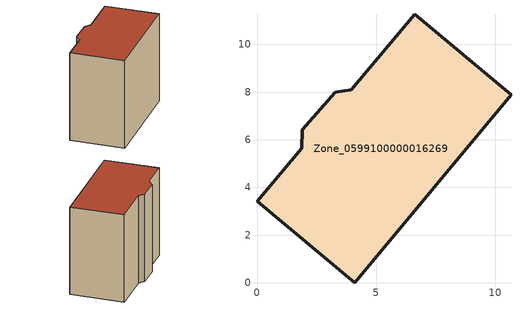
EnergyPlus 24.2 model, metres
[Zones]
Zone_0599100000016269
 floor ground (C_G): 1.88,5.63 1.89,6.43 3.27,8 3.94,8.1 6.61,11.26 10.65,7.89 4.11,0 0,3.42 z0
 wall outside (C_F): 4.11,0 10.65,7.89 6.61,11.26 3.94,8.1 3.27,8 1.89,6.43 1.88,5.63 0,3.42 4.11,0 z0:8.98
 roof outside (C_R): 1.88,5.63 0,3.42 4.11,0 10.65,7.89 6.61,11.26 3.94,8.1 3.27,8 1.89,6.43 z8.98
[BUILDING]
Pand.0599100000016269: North Axis=0; Terrain=City; Loads Convergence Tolerance Value=0.04; Temperature Convergence Tolerance Value=0.4; Solar Distribution=FullExterior; Maximum Number of Warmup Days=25; Minimum Number of Warmup Days=1
[Site:Location]
Rotterdam.The.Hague.AP_ZH_NLD Design_Conditions: Latitude=51.96; Longitude=4.45; Time Zone=1; Elevation=-4.5
[SITE:GROUNDTEMPERATURE:BUILDINGSURFACE]
18, 18, 18, 18, 18, 18, 18, 18, 18, 18, 18, 18
[MATERIAL] Thermal Absorptance=0.9; Solar Absorptance=0.7; Visible Absorptance=0.7
Name | Roughness | Thickness | Conductivity | Density | Specific Heat
G.TI.1946 | MediumSmooth | 0.15 | 1 | 540 | 1210
F.TI.1946 | Rough | 0.3 | 0.857143 | 1920 | 840
R.TI.1946 | MediumRough | 0.2 | 0.1 | 1500 | 1000
[CONSTRUCTION]
C_G: G.TI.1946
C_F: F.TI.1946
C_R: R.TI.1946
[ZONE]
Zone_0599100000016269: Type=1; Multiplier=1; Ceiling Height=Autocalculate; Volume=Autocalculate; Floor Area=autocalculate; Part of Total Floor Area=Yes
[ZONEINFILTRATION:DESIGNFLOWRATE]
Infil_Zone_0599100000016269: Zone or ZoneList or Space or SpaceList=Zone_0599100000016269; Schedule=AlwaysOn; Design Flow Rate Calculation Method=Flow/Area; Flow Rate per Floor Area=0.003; Constant Term Coefficient=1; Temperature Term Coefficient=0; Velocity Term Coefficient=0; Velocity Squared Term Coefficient=0
[HVACTEMPLATE:ZONE:IDEALLOADSAIRSYSTEM]
Zone_0599100000016269: Maximum Heating Supply Air Temperature=50; Minimum Cooling Supply Air Temperature=13; Maximum Heating Supply Air Humidity Ratio=0.0156; Minimum Cooling Supply Air Humidity Ratio=0.0077; Heating Limit=NoLimit; Cooling Limit=NoLimit; Dehumidification Control Type=ConstantSensibleHeatRatio; Cooling Sensible Heat Ratio=0.7; Dehumidification Setpoint=60; Humidification Control Type=None; Humidification Setpoint=30; Outdoor Air Method=None; Outdoor Air Flow Rate per Person=0.00944; Outdoor Air Flow Rate per Zone Floor Area=0; Outdoor Air Flow Rate per Zone=0; Demand Controlled Ventilation Type=None; Outdoor Air Economizer Type=NoEconomizer; Heat Recovery Type=None; Sensible Heat Recovery Effectiveness=0.7; Latent Heat Recovery Effectiveness=0.65
[ZONECONTROL:THERMOSTAT]
ThermostatControl_Zone_0599100000016269: Zone or ZoneList=Zone_0599100000016269; Control Type Schedule=DualSetpointControlType; Control 1=Thermostat_Zone_0599100000016269; Temperature Difference Between Cutout And Setpoint=0
[THERMOSTATSETPOINT:DUALSETPOINT]
Thermostat_Zone_0599100000016269: Heating Setpoint Temperature Schedule=HeatingSetpoint_Zone_0599100000016269; Cooling Setpoint Temperature Schedule=CoolingSetpoint_Zone_0599100000016269
[SCHEDULE:COMPACT]
HeatingSetpoint_Zone_0599100000016269: Through: 12/31, For: AllDays, Until: 24:00, 21
CoolingSetpoint_Zone_0599100000016269: Through: 12/31, For: AllDays, Until: 24:00, 24
DualSetpointControlType: Through: 12/31, For: AllDays, Until: 24:00, 4
AlwaysOn: Through: 12/31, For: AllDays, Until: 24:00, 1
